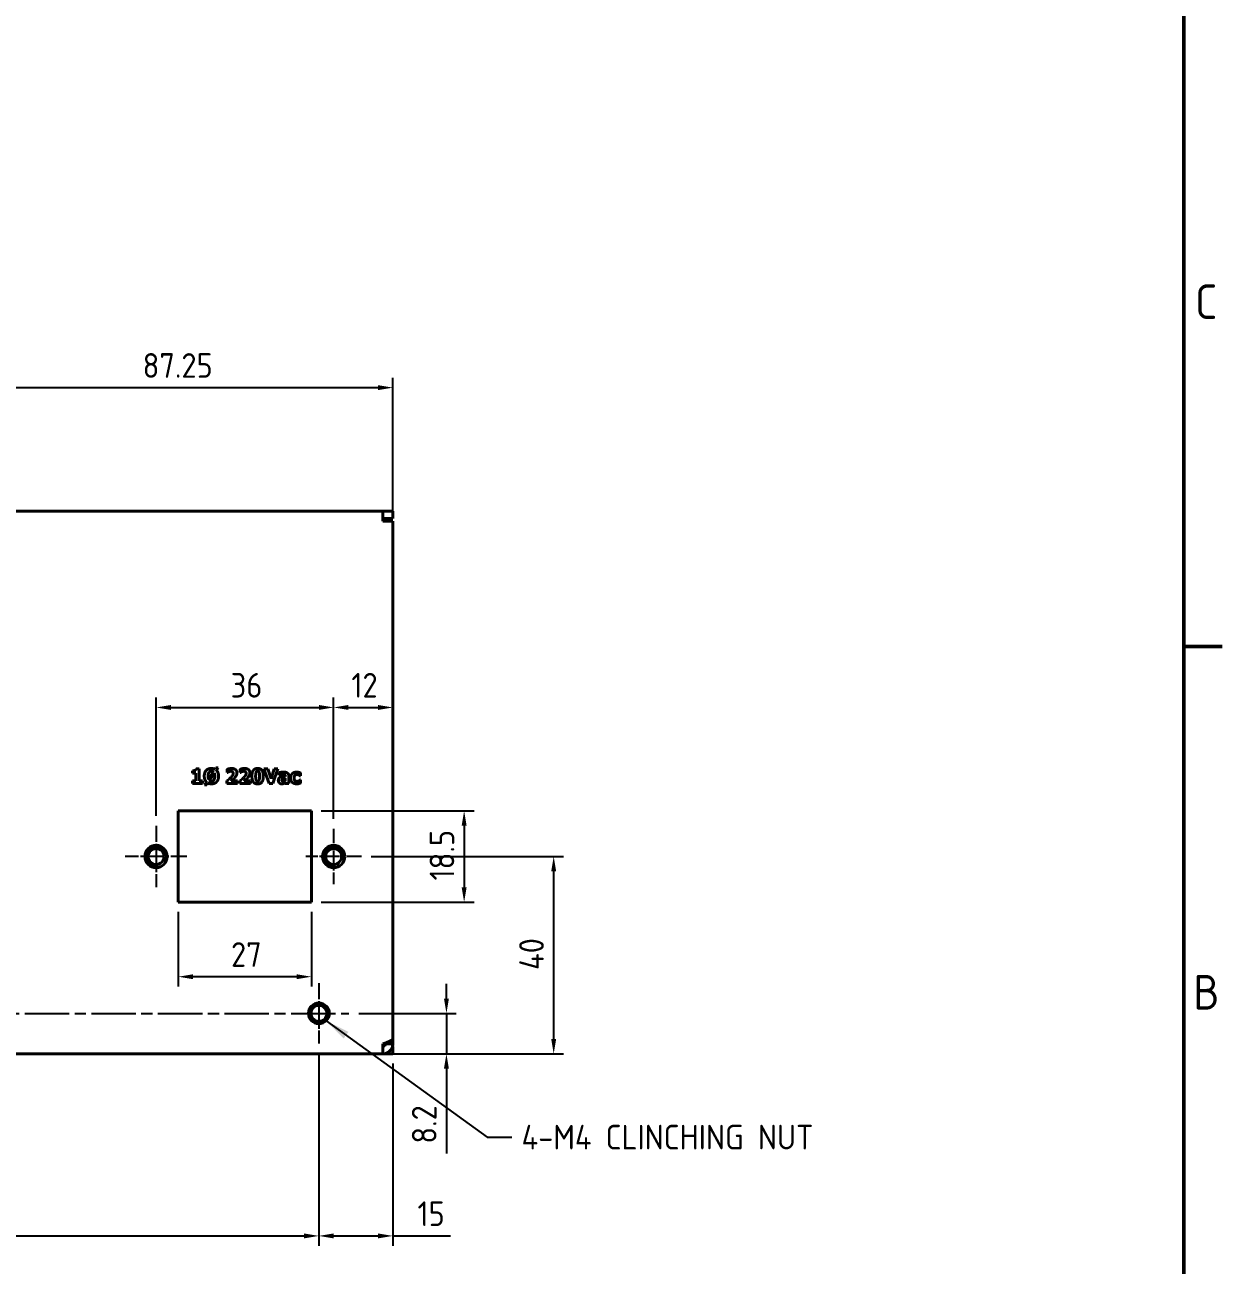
# Model space of a CAD drawing. Header units: millimetres. Extents: x 0 to 1188, y 0 to 840.
# Drawn here: x 933 to 1175.8, y 154.6 to 406.1 of the extents above; entities that cross this region are included whole.
import ezdxf

# ---------------------------------------------------------------- set-up
doc = ezdxf.new("R2010")
doc.units = ezdxf.units.MM
doc.header["$LTSCALE"] = 2
doc.linetypes.add('CHAIN', pattern=[0.35429999999999995, 0.2362, -0.0295, 0.0591, -0.0295])
doc.layers.get('0').update_dxf_attribs({"color": 3, "lineweight": 25})
for name, color, linetype, lineweight in [('가시적인 것(ISO)', 3, 'Continuous', 40), ('가시적인 좁은 것(ISO)', 3, 'Continuous', 35), ('경계(ISO)', 7, 'Continuous', 50), ('기호(ISO)', 5, 'Continuous', 25), ('중심 표식(ISO)', 1, 'Continuous', 25), ('중심선(ISO)', 1, 'Continuous', 25), ('치수(ISO)', 2, 'Continuous', 25)]:
    doc.layers.add(name, color=color, linetype=linetype, lineweight=lineweight)
doc.styles.add('문자 텍스트_PSTEK_POSCO', font='isocp.shx')
doc.styles.add('치수 텍스트_PSTEK_POSCO', font='isocp.shx')
doc.dimstyles.new('치수_PSTEK_POSCO', dxfattribs={"dimscale": 2, "dimtxt": 2.5, "dimasz": 1.5, "dimexe": 1, "dimexo": 1, "dimgap": 1, "dimtad": 1, "dimrnd": 1e-08, "dimdsep": 46, "dimtxsty": '치수 텍스트_PSTEK_POSCO', "dimcen": 0.09, "dimdle": 10, "dimclrd": 7, "dimclre": 7, "dimclrt": 2, "dimadec": 1, "dimazin": 2, "dimtfac": 1, "dimtmove": 0, "dimatfit": 3, "dimfxl": 0, "dimtolj": 1, "dimlwd": -1, "dimlwe": -1, "dimarcsym": 0})
doc.dimstyles.new('치수_PSTEK_POSCO$7', dxfattribs={"dimscale": 2, "dimtxt": 2.5, "dimasz": 2.5, "dimexe": 1, "dimexo": 1, "dimgap": 1, "dimtad": 1, "dimrnd": 1e-08, "dimdsep": 46, "dimtxsty": '치수 텍스트_PSTEK_POSCO', "dimcen": 0.09, "dimdle": 10, "dimclrd": 7, "dimclre": 7, "dimclrt": 2, "dimadec": 1, "dimazin": 2, "dimtfac": 1, "dimtmove": 0, "dimatfit": 3, "dimfxl": 0, "dimtolj": 1, "dimlwd": -1, "dimlwe": -1, "dimarcsym": 0})

# ---------------------------------------------------------------- blocks, each defined once
blk = doc.blocks.new('경계 Default Border')
at = {"layer": '경계(ISO)'}
blk.add_line((584.0000152587891, 140), (587.9000091552734, 140), dxfattribs=at)
at = {"layer": '경계(ISO)', "flags": 128}
blk.add_lwpolyline([(10, 10), (10, 410), (584.0000152587891, 410), (584.0000152587891, 10), (10, 10)], dxfattribs=at)
at = {"layer": '경계(ISO)', "color": 2, "char_height": 3.499999940395355, "attachment_point": 7, "style": '문자 텍스트_PSTEK_POSCO'}
for s, insert in [('C', (585.1519627901149, 173.2166269677691)), ('B', (584.9579818578792, 103.2166269677691))]:
    blk.add_mtext(s, dxfattribs=dict(at, insert=insert))
blk = doc.blocks.new('*D26')
at = {"layer": 'Defpoints', "color": 0, "transparency": 16777216}
for p in [(998.7466861121898, 205.653923367834), (1007.646686112033, 197.453923367834), (1018.511217191822, 197.453923367834)]:
    blk.add_point(p, dxfattribs=at)
at = {"layer": '치수(ISO)', "color": 7, "transparency": 16777216}
for p, q in [((1018.511217191822, 208.653923367834), (1018.511217191822, 211.653923367834)), ((1000.74668611219, 205.653923367834), (1020.511217191822, 205.653923367834)), ((1018.511217191822, 205.653923367834), (1018.511217191822, 197.453923367834)), ((1009.646686112033, 197.453923367834), (1020.511217191822, 197.453923367834)), ((1018.511217191822, 194.453923367834), (1018.511217191822, 177.2401856013548))]:
    blk.add_line(p, q, dxfattribs=at)
for points in [[(1018.011217191822, 208.653923367834), (1019.011217191822, 208.653923367834), (1018.511217191822, 205.653923367834)], [(1018.011217191822, 194.453923367834), (1019.011217191822, 194.453923367834), (1018.511217191822, 197.453923367834)]]:
    blk.add_solid(points, dxfattribs=at)
at = {"layer": '치수(ISO)', "color": 2, "transparency": 16777216, "insert": (1014.010725065838, 179.2401856013549), "char_height": 5, "attachment_point": 4, "rotation": 90, "style": '치수 텍스트_PSTEK_POSCO'}
blk.add_mtext('\\A1;8.2', dxfattribs=at)
blk = doc.blocks.new('*D30')
at = {"layer": 'Defpoints', "color": 0, "transparency": 16777216}
for p in [(776.6466861121893, 200.0329233678339), (992.6466861121899, 199.553923367834), (992.6466861121899, 160.5359756605453)]:
    blk.add_point(p, dxfattribs=at)
at = {"layer": '치수(ISO)', "color": 7, "transparency": 16777216}
for p, q in [((776.6466861121893, 198.0329233678339), (776.6466861121893, 158.5359756605453)), ((992.6466861121899, 197.553923367834), (992.6466861121899, 158.5359756605453)), ((779.6466861121893, 160.5359756605453), (989.6466861121899, 160.5359756605453))]:
    blk.add_line(p, q, dxfattribs=at)
for points in [[(779.6466861121893, 161.0359756605453), (779.6466861121893, 160.0359756605453), (776.6466861121893, 160.5359756605453)], [(989.6466861121899, 161.0359756605453), (989.6466861121899, 160.0359756605453), (992.6466861121899, 160.5359756605453)]]:
    blk.add_solid(points, dxfattribs=at)
at = {"layer": '치수(ISO)', "color": 2, "transparency": 16777216, "insert": (894.2952173934816, 165.0364677865296), "char_height": 5, "attachment_point": 4, "style": '치수 텍스트_PSTEK_POSCO'}
blk.add_mtext('\\A1;216', dxfattribs=at)
blk = doc.blocks.new('*D55')
at = {"layer": 'Defpoints', "color": 0, "transparency": 16777216}
for p in [(992.6466861121899, 199.553923367834), (1007.646686112033, 197.453923367834), (1007.646686112033, 160.5359756605454)]:
    blk.add_point(p, dxfattribs=at)
at = {"layer": '치수(ISO)', "color": 7, "transparency": 16777216}
for p, q in [((992.6466861121899, 197.553923367834), (992.6466861121899, 158.5359756605454)), ((1007.646686112033, 195.453923367834), (1007.646686112033, 158.5359756605454)), ((995.6466861121899, 160.5359756605454), (1004.646686112033, 160.5359756605454)), ((1007.646686112033, 160.5359756605454), (1019.353792893219, 160.5359756605454))]:
    blk.add_line(p, q, dxfattribs=at)
for points in [[(995.6466861121899, 161.0359756605454), (995.6466861121899, 160.0359756605454), (992.6466861121899, 160.5359756605454)], [(1004.646686112033, 161.0359756605454), (1004.646686112033, 160.0359756605454), (1007.646686112033, 160.5359756605454)]]:
    blk.add_solid(points, dxfattribs=at)
at = {"layer": '치수(ISO)', "color": 2, "transparency": 16777216, "insert": (1012.646686112033, 165.0359756605454), "char_height": 5, "attachment_point": 4, "style": '치수 텍스트_PSTEK_POSCO'}
blk.add_mtext('\\A1;15', dxfattribs=at)
blk = doc.blocks.new('*D56')
at = {"layer": 'Defpoints', "color": 0, "transparency": 16777216}
for p in [(1001.267686112193, 237.453923367834), (1040.260214485064, 237.453923367834), (1005.646686112189, 197.453923367834)]:
    blk.add_point(p, dxfattribs=at)
at = {"layer": '치수(ISO)', "color": 7, "transparency": 16777216}
for p, q in [((1003.267686112193, 237.453923367834), (1042.260214485064, 237.453923367834)), ((1040.260214485064, 200.453923367834), (1040.260214485064, 234.453923367834)), ((1007.646686112189, 197.453923367834), (1042.260214485064, 197.453923367834))]:
    blk.add_line(p, q, dxfattribs=at)
for points in [[(1039.760214485064, 234.453923367834), (1040.760214485064, 234.453923367834), (1040.260214485064, 237.453923367834)], [(1039.760214485064, 200.453923367834), (1040.760214485064, 200.453923367834), (1040.260214485064, 197.453923367834)]]:
    blk.add_solid(points, dxfattribs=at)
at = {"layer": '치수(ISO)', "color": 2, "transparency": 16777216, "insert": (1035.760214485064, 214.451954863897), "char_height": 5, "attachment_point": 4, "rotation": 90, "style": '치수 텍스트_PSTEK_POSCO'}
blk.add_mtext('\\A1;40', dxfattribs=at)
blk = doc.blocks.new('*D57')
at = {"layer": 'Defpoints', "color": 0, "transparency": 16777216}
for p in [(995.646686112193, 267.6692047243051), (959.6466861121968, 243.703923367834), (995.646686112193, 243.0749233678341)]:
    blk.add_point(p, dxfattribs=at)
at = {"layer": '치수(ISO)', "color": 7, "transparency": 16777216}
for p, q in [((959.6466861121968, 245.703923367834), (959.6466861121968, 269.6692047243051)), ((995.646686112193, 245.0749233678341), (995.646686112193, 269.6692047243051)), ((962.6466861121968, 267.6692047243051), (992.646686112193, 267.6692047243051))]:
    blk.add_line(p, q, dxfattribs=at)
for points in [[(962.6466861121968, 268.1692047243051), (962.6466861121968, 267.1692047243051), (959.6466861121968, 267.6692047243051)], [(992.646686112193, 268.1692047243051), (992.646686112193, 267.1692047243051), (995.646686112193, 267.6692047243051)]]:
    blk.add_solid(points, dxfattribs=at)
at = {"layer": '치수(ISO)', "color": 2, "transparency": 16777216, "insert": (974.7726703641633, 272.1692047243051), "char_height": 5, "attachment_point": 4, "style": '치수 텍스트_PSTEK_POSCO'}
blk.add_mtext('\\A1;36', dxfattribs=at)
blk = doc.blocks.new('*D58')
at = {"layer": 'Defpoints', "color": 0, "transparency": 16777216}
for p in [(1007.64668611219, 267.6692047243049), (1007.64668611219, 267.6692047243051), (995.646686112193, 243.0749233678341)]:
    blk.add_point(p, dxfattribs=at)
at = {"layer": '치수(ISO)', "color": 7, "transparency": 16777216}
for p, q in [((995.646686112193, 245.0749233678341), (995.646686112193, 269.6692047243051)), ((998.646686112193, 267.6692047243051), (1004.64668611219, 267.6692047243051))]:
    blk.add_line(p, q, dxfattribs=at)
for points in [[(998.646686112193, 268.1692047243051), (998.646686112193, 267.1692047243051), (995.646686112193, 267.6692047243051)], [(1004.64668611219, 268.1692047243051), (1004.64668611219, 267.1692047243051), (1007.64668611219, 267.6692047243051)]]:
    blk.add_solid(points, dxfattribs=at)
at = {"layer": '치수(ISO)', "color": 2, "transparency": 16777216, "insert": (999.246538474396, 272.1696968502893), "char_height": 5, "attachment_point": 4, "style": '치수 텍스트_PSTEK_POSCO'}
blk.add_mtext('\\A1;12', dxfattribs=at)
blk = doc.blocks.new('*D59')
at = {"layer": 'Defpoints', "color": 0, "transparency": 16777216}
for p in [(964.1466861121935, 228.203923367834), (991.1466861121936, 228.203923367834), (964.1466861121935, 213.0798825972785)]:
    blk.add_point(p, dxfattribs=at)
at = {"layer": '치수(ISO)', "color": 7, "transparency": 16777216}
for p, q in [((964.1466861121935, 226.203923367834), (964.1466861121935, 211.0798825972785)), ((991.1466861121936, 226.203923367834), (991.1466861121936, 211.0798825972785)), ((988.1466861121936, 213.0798825972785), (967.1466861121935, 213.0798825972785))]:
    blk.add_line(p, q, dxfattribs=at)
for points in [[(967.1466861121935, 213.5798825972785), (967.1466861121935, 212.5798825972785), (964.1466861121935, 213.0798825972785)], [(988.1466861121936, 213.5798825972785), (988.1466861121936, 212.5798825972785), (991.1466861121936, 213.0798825972785)]]:
    blk.add_solid(points, dxfattribs=at)
at = {"layer": '치수(ISO)', "color": 2, "transparency": 16777216, "insert": (974.833201860225, 217.5803747232628), "char_height": 5, "attachment_point": 4, "style": '치수 텍스트_PSTEK_POSCO'}
blk.add_mtext('\\A1;27', dxfattribs=at)
blk = doc.blocks.new('*D60')
at = {"layer": 'Defpoints', "color": 0, "transparency": 16777216}
for p in [(991.1466861121936, 246.7039233678341), (991.1466861121936, 228.203923367834), (1022.10540884798, 228.203923367834)]:
    blk.add_point(p, dxfattribs=at)
at = {"layer": '치수(ISO)', "color": 7, "transparency": 16777216}
for p, q in [((993.1466861121936, 246.7039233678341), (1024.10540884798, 246.7039233678341)), ((1022.10540884798, 243.7039233678341), (1022.10540884798, 231.203923367834)), ((993.1466861121936, 228.203923367834), (1024.10540884798, 228.203923367834))]:
    blk.add_line(p, q, dxfattribs=at)
for points in [[(1021.60540884798, 243.7039233678341), (1022.60540884798, 243.7039233678341), (1022.10540884798, 246.7039233678341)], [(1021.60540884798, 231.203923367834), (1022.60540884798, 231.203923367834), (1022.10540884798, 228.203923367834)]]:
    blk.add_solid(points, dxfattribs=at)
at = {"layer": '치수(ISO)', "color": 2, "transparency": 16777216, "insert": (1017.60540884798, 232.6003699772407), "char_height": 5, "attachment_point": 4, "rotation": 90, "style": '치수 텍스트_PSTEK_POSCO'}
blk.add_mtext('\\A1;18.5', dxfattribs=at)
blk = doc.blocks.new('*D62')
at = {"layer": 'Defpoints', "color": 0, "transparency": 16777216}
for p in [(1007.646686112191, 332.5062312675062), (1007.646686112191, 305.453923367834), (920.3966861121897, 294.4539233678344)]:
    blk.add_point(p, dxfattribs=at)
at = {"layer": '치수(ISO)', "color": 7, "transparency": 16777216}
for p, q in [((920.3966861121897, 296.4539233678344), (920.3966861121897, 334.5062312675062)), ((1007.646686112191, 307.453923367834), (1007.646686112191, 334.5062312675062)), ((923.3966861121897, 332.5062312675062), (1004.646686112191, 332.5062312675062))]:
    blk.add_line(p, q, dxfattribs=at)
for points in [[(923.3966861121897, 333.0062312675062), (923.3966861121897, 332.0062312675062), (920.3966861121897, 332.5062312675062)], [(1004.646686112191, 333.0062312675062), (1004.646686112191, 332.0062312675062), (1007.646686112191, 332.5062312675062)]]:
    blk.add_solid(points, dxfattribs=at)
at = {"layer": '치수(ISO)', "color": 2, "transparency": 16777216, "insert": (956.918132721598, 337.0067233934905), "char_height": 5, "attachment_point": 4, "style": '치수 텍스트_PSTEK_POSCO'}
blk.add_mtext('\\A1;87.25', dxfattribs=at)

msp = doc.modelspace()

# ---------------------------------------------------------------- linework, layer by layer
at = {"layer": '가시적인 것(ISO)'}
for p, q in [((763.6466861121892, 307.4539233678341), (1005.646686112189, 307.4539233678341)), ((1005.646686112189, 307.453923367834), (1005.64668611219, 305.4539233678341)), ((1005.646686112189, 307.4539233678341), (1007.646686112189, 307.4539233678341)), ((1007.646686112189, 307.4539233678341), (1007.646686112189, 305.9539233678341)), ((1007.646686112189, 305.9539233678341), (1005.646686112189, 305.9539233678341)), ((1007.646686112191, 305.4539233678341), (1005.64668611219, 305.4539233678341)), ((1007.646686112191, 305.453923367834), (1007.646686112188, 200.5145835396138)), ((967.0405272947835, 254.355057624826), (967.0405272947835, 254.8437124254428)), ((967.6726180816511, 254.355057624826), (967.0405272947835, 254.355057624826)), ((967.6726180816511, 252.7675373024243), (967.6726180816511, 254.355057624826)), ((967.7479827523929, 255.2521403184956), (968.4043847233705, 255.2521403184956)), ((968.4043847233705, 255.2521403184956), (968.4043847233705, 252.7675373024243)), ((971.2342065538078, 254.6273428868612), (970.2690525446294, 253.1516540113669)), ((970.4829909648001, 252.8672131572765), (971.4530072108005, 254.3453331511819)), ((971.5745631313519, 255.1427399899993), (971.7812081962893, 255.4539231466109)), ((971.7812081962893, 255.4539231466109), (972.2042227998082, 255.4539231466109)), ((972.2042227998082, 255.4539231466109), (971.8614351038532, 254.9360949250619)), ((974.0372860817239, 254.4620268349113), (974.0372860817239, 255.115997687478)), ((974.0956329235885, 254.4620268349113), (974.0372860817239, 254.4620268349113)), ((976.6653250840457, 254.4620268349113), (976.6653250840457, 255.115997687478)), ((976.7236719259106, 254.4620268349113), (976.6653250840457, 254.4620268349113)), ((981.5129751956368, 255.2448469632625), (982.2933642055771, 255.2448469632625)), ((982.5437694019129, 252.2448468440532), (981.5129751956368, 255.2448469632625)), ((982.2933642055771, 255.2448469632625), (982.9473350581438, 253.2100008532316)), ((982.9473350581438, 253.2100008532316), (983.5988747922994, 255.2448469632625)), ((984.3598148549513, 255.2448469632625), (983.3290206486753, 252.2448468440532)), ((983.5988747922994, 255.2448469632625), (984.3598148549513, 255.2448469632625)), ((984.6175134065203, 253.9125940740188), (984.6175134065203, 254.4595957165002)), ((988.9084374019858, 254.3866621641694), (988.9084374019858, 253.7837447982343)), ((967.0405272947835, 252.7675373024243), (967.6726180816511, 252.7675373024243)), ((967.0405272947835, 252.2448468440532), (967.0405272947835, 252.7675373024243)), ((969.0218887997719, 252.2448468440532), (967.0405272947835, 252.2448468440532)), ((968.4043847233705, 252.7675373024243), (969.0218887997719, 252.7675373024243)), ((969.0218887997719, 252.7675373024243), (969.0218887997719, 252.2448468440532)), ((969.4862324162783, 251.9895794108952), (969.8606246515767, 252.5560300006649)), ((969.9019536645642, 251.9895794108952), (969.4862324162783, 251.9895794108952)), ((970.1426343872561, 252.3518160541385), (969.9019536645642, 251.9895794108952)), ((973.964352529393, 252.2448468440532), (973.964352529393, 252.73350164467)), ((976.1693769281959, 252.2448468440532), (973.964352529393, 252.2448468440532)), ((974.897901999228, 252.8112974338229), (976.1693769281959, 252.8112974338229)), ((976.1693769281959, 252.8112974338229), (976.1693769281959, 252.2448468440532)), ((976.592391531715, 252.2448468440532), (976.592391531715, 252.73350164467)), ((978.7974159305179, 252.2448468440532), (976.592391531715, 252.2448468440532)), ((977.5259410015499, 252.8112974338229), (978.7974159305179, 252.8112974338229)), ((978.7974159305179, 252.8112974338229), (978.7974159305179, 252.2448468440532)), ((983.3290206486753, 252.2448468440532), (982.5437694019129, 252.2448468440532)), ((984.678291366796, 253.9125940740188), (984.6175134065203, 253.9125940740188)), ((985.8452282040898, 253.3048144712617), (985.8452282040898, 252.8356086179332)), ((985.8452282040898, 252.2448468440532), (985.8452282040898, 252.485527566745)), ((986.5453903064661, 252.2448468440532), (985.8452282040898, 252.2448468440532)), ((985.8500904409118, 253.7302601931917), (985.8500904409118, 253.7424157852468)), ((986.5453903064661, 253.7837447982343), (986.5453903064661, 252.2448468440532)), ((988.9084374019858, 253.7837447982343), (988.8184860207778, 253.7837447982343)), ((988.8184860207778, 252.9644578937177), (988.9084374019858, 252.9644578937177)), ((988.9084374019858, 252.9644578937177), (988.9084374019858, 252.3591094093715)), ((964.1466861121935, 228.203923367834), (964.1466861121935, 246.7039233678341)), ((964.1466861121935, 246.7039233678341), (991.1466861121936, 246.7039233678341)), ((991.1466861121936, 246.7039233678341), (991.1466861121936, 228.203923367834)), ((991.1466861121936, 228.203923367834), (964.1466861121935, 228.203923367834)), ((1005.64668611219, 199.4539233678341), (1005.646686112189, 197.453923367834)), ((1006.146686112189, 199.453923367834), (1006.146686112189, 199.6245424851905)), ((1006.146686112189, 199.453923367834), (1006.321923349307, 199.453923367834)), ((1006.321923349307, 199.453923367834), (1007.646686112189, 199.453923367834)), ((1007.583177785136, 198.953923367834), (1007.646686112033, 198.953923367834)), ((1007.646686112189, 199.453923367834), (1007.646686112189, 200.5145835396138)), ((1007.646686112033, 198.953923367834), (1007.646686112033, 197.453923367834)), ((1005.646686112189, 197.453923367834), (763.6466861121892, 197.453923367834)), ((1007.646686112033, 197.453923367834), (1005.646686112033, 197.453923367834))]:
    msp.add_line(p, q, dxfattribs=at)
for centre, radius in [((959.6466861121969, 237.453923367834), 2.25), ((959.6466861121933, 237.453923367834), 1.621), ((995.6466861121969, 237.453923367834), 2.25), ((995.6466861121932, 237.453923367834), 1.621), ((992.6466861121899, 205.653923367834), 2.1), ((992.6466861121894, 205.6539233678339), 1.621)]:
    msp.add_circle(centre, radius, dxfattribs=at)
for points, degree in [([(967.0405272947835, 254.8437124254428), (967.1791010442122, 254.8437124254428), (967.4538174246584, 254.8801792016082), (967.5364754506334, 254.9190770961847)], 2), ([(967.5364754506334, 254.9190770961847), (967.6312890686634, 254.9676994644052), (967.7382582787487, 255.1305843979441), (967.7479827523929, 255.2521403184956)], 2), ([(969.4108677455364, 253.7448469036578), (969.4108677455364, 254.4668890717333), (970.1839634002436, 255.3080560419492), (970.8622454369206, 255.3080560419492)], 2), ([(970.1742389265994, 253.7448469036578), (970.1742389265994, 254.014701047282), (970.2909326103288, 254.4036799930466), (970.3881773467699, 254.522804795187)], 2), ([(970.3881773467699, 254.522804795187), (970.4927154384441, 254.6516540709715), (970.7236716874918, 254.7513299258237), (970.8646765553316, 254.7513299258237)], 2), ([(970.8622454369206, 255.3080560419492), (971.0567349098028, 255.3080560419492), (971.4141093162241, 255.2253980159742), (971.5745631313519, 255.1427399899993)], 2), ([(970.8646765553316, 254.7513299258237), (970.9594901733617, 254.7513299258237), (971.156410764655, 254.690551965548), (971.2342065538078, 254.6273428868612)], 2), ([(971.4530072108005, 254.3453331511819), (971.4991984606099, 254.2432261779187), (971.5526830656527, 253.9101629556078), (971.5526830656527, 253.7448469036578)], 2), ([(971.8614351038532, 254.9360949250619), (972.0802357608459, 254.7270187417134), (972.3160542467156, 254.1241013757783), (972.3160542467156, 253.7448469036578)], 2), ([(974.0372860817239, 255.115997687478), (974.1637042390973, 255.1767756477537), (974.7034125263457, 255.3031938051272), (974.9538177226816, 255.3031938051272)], 2), ([(974.380073777679, 254.6297740052723), (974.2779668044158, 254.5835827554627), (974.132099699754, 254.4863380190216), (974.0956329235885, 254.4620268349113)], 2), ([(974.8030883811978, 254.7294498601244), (974.6888258158795, 254.7294498601244), (974.4846118693532, 254.6735341366708), (974.380073777679, 254.6297740052723)], 2), ([(975.2771564713485, 254.2967107829614), (975.2771564713485, 254.5057869663098), (975.0267512750124, 254.7294498601244), (974.8030883811978, 254.7294498601244)], 2), ([(974.8590041046515, 253.5284773650763), (975.0802358800552, 253.759433614124), (975.2771564713485, 254.1119457837232), (975.2771564713485, 254.2967107829614)], 2), ([(974.9538177226816, 255.3031938051272), (975.4886637731079, 255.3031938051272), (976.0380965340004, 254.8266945965656), (976.0380965340004, 254.3963866378135)], 2), ([(976.0380965340004, 254.3963866378135), (976.0380965340004, 254.1313947310114), (975.7876913376645, 253.6208598646954), (975.498388246752, 253.329125655372)], 2), ([(976.6653250840457, 255.115997687478), (976.7917432414192, 255.1767756477537), (977.3314515286677, 255.3031938051272), (977.5818567250036, 255.3031938051272)], 2), ([(977.0081127800008, 254.6297740052723), (976.9060058067375, 254.5835827554627), (976.7601387020759, 254.4863380190216), (976.7236719259106, 254.4620268349113)], 2), ([(977.4311273835199, 254.7294498601244), (977.3168648182015, 254.7294498601244), (977.112650871675, 254.6735341366708), (977.0081127800008, 254.6297740052723)], 2), ([(977.9051954736703, 254.2967107829614), (977.9051954736703, 254.5057869663098), (977.6547902773345, 254.7294498601244), (977.4311273835199, 254.7294498601244)], 2), ([(977.4870431069735, 253.5284773650763), (977.708274882377, 253.759433614124), (977.9051954736703, 254.1119457837232), (977.9051954736703, 254.2967107829614)], 2), ([(977.5818567250036, 255.3031938051272), (978.1167027754299, 255.3031938051272), (978.6661355363224, 254.8266945965656), (978.6661355363224, 254.3963866378135)], 2), ([(978.6661355363224, 254.3963866378135), (978.6661355363224, 254.1313947310114), (978.4157303399865, 253.6208598646954), (978.1264272490739, 253.329125655372)], 2), ([(979.0745634293751, 253.7448469036578), (979.0745634293751, 254.1435503230665), (979.1985504683375, 254.7075697944252), (979.3395553361772, 254.9117837409516)], 2), ([(979.3395553361772, 254.9117837409516), (979.4805602040169, 255.1111354506559), (979.9254548732351, 255.3056249235382), (980.2317757930247, 255.3056249235382)], 2), ([(979.830641255205, 253.7424157852468), (979.830641255205, 254.3015730197834), (980.0154062544432, 254.7513299258237), (980.2317757930247, 254.7513299258237)], 2), ([(980.2317757930247, 255.3056249235382), (980.5551145416915, 255.3056249235382), (980.9878536188546, 255.1014109770118), (981.1264273682833, 254.8996281488965)], 2), ([(980.2317757930247, 254.7513299258237), (980.4481453316064, 254.7513299258237), (980.6304792124333, 254.3015730197834), (980.6304792124333, 253.7448469036578)], 2), ([(981.1264273682833, 254.8996281488965), (981.2625699993009, 254.7027075576031), (981.3865570382633, 254.1216702573673), (981.3865570382633, 253.7448469036578)], 2), ([(984.6175134065203, 254.4595957165002), (984.7220514981946, 254.4887691374326), (985.188826233112, 254.5714271634076), (985.4270758373929, 254.5714271634076)], 2), ([(985.2957954431973, 254.0730478891467), (985.171808404235, 254.0730478891467), (984.8363140635129, 253.9830965079387), (984.6782913667961, 253.9125940740188)], 2), ([(985.8500904409118, 253.7424157852468), (985.8500904409118, 253.9296119028961), (985.5729429420546, 254.0730478891467), (985.2957954431973, 254.0730478891467)], 2), ([(985.4270758373929, 254.5714271634076), (986.0105442560398, 254.5714271634076), (986.5453903064661, 254.182448217643), (986.5453903064661, 253.7837447982343)], 2), ([(986.9027647128872, 253.3655924315374), (986.9027647128872, 253.6913622986152), (987.1069786594136, 254.1459814414776), (987.2844503034187, 254.2918485461393)], 2), ([(987.2844503034187, 254.2918485461393), (987.4521974737797, 254.432853413979), (987.9092477350531, 254.5689960449965), (988.157221812978, 254.5689960449965)], 2), ([(988.1912574707324, 254.0633234155026), (987.9214033271081, 254.0633234155026), (987.6248068809628, 253.6865000617931), (987.6248068809628, 253.3655924315374)], 2), ([(988.157221812978, 254.5689960449965), (988.3444179306273, 254.5689960449965), (988.7188101659256, 254.4814757821995), (988.9084374019858, 254.3866621641694)], 2), ([(988.580236416497, 253.9612164422394), (988.5024406273441, 254.0049765736379), (988.3103822728729, 254.0633234155026), (988.1912574707324, 254.0633234155026)], 2), ([(969.8606246515767, 252.5560300006649), (969.6466862314062, 252.7626750656023), (969.4108677455364, 253.3655924315374), (969.4108677455364, 253.7448469036578)], 2), ([(970.8622454369206, 252.1816377653664), (970.6653248456271, 252.1816377653664), (970.2957948471509, 252.2691580281635), (970.1426343872561, 252.3518160541385)], 2), ([(970.2690525446294, 253.1516540113669), (970.22286129482, 253.2659165766852), (970.1742389265994, 253.5625130228307), (970.1742389265994, 253.7448469036578)], 2), ([(970.8646765553316, 252.735932763081), (970.7577073452462, 252.735932763081), (970.5705112275971, 252.7991418417677), (970.4829909648001, 252.8672131572765)], 2), ([(971.9440931298283, 252.6143768425295), (971.7496036569459, 252.400438422359), (971.2050331328755, 252.1816377653664), (970.8622454369206, 252.1816377653664)], 2), ([(971.3460380007152, 252.9766134857728), (971.2560866195071, 252.8599198020434), (970.9983880679381, 252.735932763081), (970.8646765553316, 252.735932763081)], 2), ([(971.5526830656527, 253.7448469036578), (971.5526830656527, 253.4725616416226), (971.4408516187452, 253.1054627615573), (971.3460380007152, 252.9766134857728)], 2), ([(972.3160542467156, 253.7448469036578), (972.3160542467156, 253.4044903261139), (972.1288581290663, 252.821021907467), (971.9440931298283, 252.6143768425295)], 2), ([(973.964352529393, 252.73350164467), (974.2439311466613, 252.9571645384846), (974.6912569342905, 253.3510057210712), (974.8590041046515, 253.5284773650763)], 2), ([(975.498388246752, 253.329125655372), (975.3160543659249, 253.1492228929558), (974.9732666699698, 252.8696442756876), (974.897901999228, 252.8112974338229)], 2), ([(976.592391531715, 252.73350164467), (976.8719701489831, 252.9571645384846), (977.3192959366124, 253.3510057210712), (977.4870431069735, 253.5284773650763)], 2), ([(978.1264272490739, 253.329125655372), (977.9440933682469, 253.1492228929558), (977.6013056722918, 252.8696442756876), (977.5259410015499, 252.8112974338229)], 2), ([(979.3371242177661, 252.5803411847751), (979.1985504683375, 252.7772617760685), (979.0745634293751, 253.3558679578933), (979.0745634293751, 253.7448469036578)], 2), ([(980.2317757930247, 252.1816377653664), (979.9132992811801, 252.1816377653664), (979.475697967195, 252.3809894750708), (979.3371242177661, 252.5803411847751)], 2), ([(980.2317757930247, 252.735932763081), (980.0154062544432, 252.735932763081), (979.830641255205, 253.1929830243544), (979.830641255205, 253.7424157852468)], 2), ([(980.6304792124333, 253.7448469036578), (980.6304792124333, 253.1929830243544), (980.4457142131953, 252.735932763081), (980.2317757930247, 252.735932763081)], 2), ([(981.1239962498722, 252.5754789479531), (980.9878536188546, 252.3809894750708), (980.5478211864585, 252.1816377653664), (980.2317757930247, 252.1816377653664)], 2), ([(981.3865570382633, 253.7448469036578), (981.3865570382633, 253.3558679578933), (981.2625699993009, 252.7723995392464), (981.1239962498722, 252.5754789479531)], 2), ([(984.42788617046, 252.8939554597978), (984.42788617046, 253.1443606561338), (984.6296689985754, 253.4555438127455), (984.8192962346357, 253.5454951939535)], 2), ([(985.1256171544253, 252.1840688837775), (984.8241584714577, 252.1840688837775), (984.42788617046, 252.5876345400083), (984.42788617046, 252.8939554597978)], 2), ([(984.8192962346357, 253.5454951939535), (985.011354589107, 253.6378776935726), (985.5437695211222, 253.7108112459034), (985.8500904409118, 253.7302601931917)], 2), ([(985.5607873499994, 252.2788825018076), (985.4659737319694, 252.2326912519981), (985.2860709695533, 252.1840688837775), (985.1256171544253, 252.1840688837775)], 2), ([(985.1402038648915, 252.9523023016625), (985.1402038648915, 253.0592715117478), (985.2423108381547, 253.1905519059433), (985.3371244561847, 253.2221564452867)], 2), ([(985.4805604424355, 252.6751548028053), (985.3128132720745, 252.6751548028053), (985.1402038648915, 252.7942796049456), (985.1402038648915, 252.9523023016625)], 2), ([(985.3371244561847, 253.2221564452867), (985.4440936662701, 253.2610543398631), (985.6653254416738, 253.2877966423845), (985.8452282040898, 253.3048144712617)], 2), ([(985.8452282040898, 252.8356086179332), (985.7674324149368, 252.7602439471913), (985.5729429420546, 252.6751548028053), (985.4805604424355, 252.6751548028053)], 2), ([(985.8452282040898, 252.485527566745), (985.7722946517589, 252.4247496064693), (985.6580320864406, 252.3275048700282), (985.5607873499994, 252.2788825018076)], 2), ([(987.2601391193084, 252.4709408562788), (987.0923919489475, 252.6192390793516), (986.9027647128872, 253.0641337485698), (986.9027647128872, 253.3655924315374)], 2), ([(988.1766707602662, 252.1840688837775), (987.897092142998, 252.1840688837775), (987.4327485264915, 252.3250737516172), (987.2601391193084, 252.4709408562788)], 2), ([(987.6248068809628, 253.3655924315374), (987.6248068809628, 253.0252358539934), (987.9408522743963, 252.6897415132714), (988.2034130627875, 252.6897415132714)], 2), ([(988.6069787190182, 252.2424157256422), (988.504871745755, 252.2132423047098), (988.324968983339, 252.1840688837775), (988.1766707602662, 252.1840688837775)], 2), ([(988.2034130627875, 252.6897415132714), (988.337124575394, 252.6897415132714), (988.5364762850985, 252.7505194735471), (988.6094098374293, 252.7942796049456)], 2), ([(988.8184860207778, 253.7837447982343), (988.7747258893792, 253.8250738112218), (988.6531699688278, 253.9223185476629), (988.580236416497, 253.9612164422394)], 2), ([(988.9084374019858, 252.3591094093715), (988.8476594417101, 252.3323671068502), (988.6896367449933, 252.2642957913414), (988.6069787190182, 252.2424157256422)], 2), ([(988.6094098374293, 252.7942796049456), (988.679912271349, 252.8356086179332), (988.7820192446123, 252.9279911175522), (988.8184860207778, 252.9644578937177)], 2), ([(1005.646686112189, 198.953923367834), (1005.908485499988, 198.953923367834), (1006.146686112189, 199.1921239800348), (1006.146686112189, 199.453923367834)], 3)]:
    msp.add_open_spline(points, degree=degree, dxfattribs=at)
for points, knots in [([(1007.646686112188, 200.5145835396138), (1007.646686112188, 200.2495634876457), (1007.13826597184, 199.9845434356777), (1006.41324310366, 199.7195233837096), (1006.1710399397, 199.6309900450844), (1005.908914951947, 199.5424567064592), (1005.64668611219, 199.453923367834)], [0, 0, 0, 0, 1.177453067158803, 1.177453067158803, 1.177453067158803, 1.570796326794896, 1.570796326794896, 1.570796326794896, 1.570796326794896]), ([(1005.646686112189, 197.453923367834), (1006.431654823628, 197.453923367834), (1007.1930901345, 197.9623435081818), (1007.493951761419, 198.6873663763629), (1007.59445843666, 198.9295695403237), (1007.646686112189, 199.1916945280765), (1007.646686112189, 199.453923367834)], [0, 0, 0, 0, 1.177453067158671, 1.177453067158671, 1.177453067158671, 1.570796326794896, 1.570796326794896, 1.570796326794896, 1.570796326794896])]:
    msp.add_open_spline(points, degree=3, knots=knots, dxfattribs=at)
at = {"layer": '가시적인 좁은 것(ISO)'}
for centre, radius, end in [((959.6466861121933, 237.453923367834), 1.99999999999999, 279.9999999999986), ((995.6466861121932, 237.453923367834), 2.000000000000013, 279.9999999999984), ((992.6466861121894, 205.6539233678339), 2.000000000000011, 279.9999999999984)]:
    msp.add_arc(centre, radius, 10.00000000005027, end, dxfattribs=at)
at = {"layer": '중심 표식(ISO)', "linetype": 'CHAIN', "ltscale": 6.9449462890625}
for p, q in [((959.6466861121968, 243.703923367834), (959.6466861121968, 231.203923367834)), ((965.8966861121968, 237.453923367834), (953.3966861121968, 237.453923367834))]:
    msp.add_line(p, q, dxfattribs=at)
at = {"layer": '중심 표식(ISO)', "linetype": 'CHAIN', "ltscale": 6.245996952056885}
for p, q in [((995.646686112193, 243.0749233678341), (995.646686112193, 231.832923367834)), ((1001.267686112193, 237.453923367834), (990.0256861121931, 237.453923367834))]:
    msp.add_line(p, q, dxfattribs=at)
at = {"layer": '중심 표식(ISO)', "linetype": 'CHAIN', "ltscale": 6.778264999389648}
msp.add_line((992.6466861121899, 211.753923367834), (992.6466861121899, 199.553923367834), dxfattribs=at)
at = {"layer": '중심선(ISO)', "linetype": 'CHAIN', "ltscale": 19.05165100097656}
msp.add_line((771.0256861121893, 205.6539233678339), (998.7466861121898, 205.653923367834), dxfattribs=at)

# ---------------------------------------------------------------- block references
at = {"xscale": 2, "yscale": 2, "zscale": 2}
msp.add_blockref('경계 Default Border', (0, 0), dxfattribs=at)

# ---------------------------------------------------------------- texts
at = {"layer": '기호(ISO)', "color": 2, "insert": (1033.740592256159, 180.5586078809341), "char_height": 5, "width": 68.34922313690186, "attachment_point": 4, "style": '치수 텍스트_PSTEK_POSCO'}
msp.add_mtext('{\\fISOCP|b0|i0;\\H5.0000;4-M4 CLINCHING NUT}', dxfattribs=at)

# ---------------------------------------------------------------- dimensions: what is measured, and where the dimension line sits
at = {"layer": '치수(ISO)', "color": 7}
for base, p1, p2, angle, override, picture, middle in [((1007.646686112191, 332.5062312675062), (920.3966861121897, 294.4539233678344), (1007.646686112191, 305.453923367834), 180, {"dimdec": 2, "dimtp": 0, "dimtm": -0, "dimtdec": 2, "dimtofl": 0, "dimatfit": 1}, '*D62', (964.0216861121912, 332.5062312675062)), ((995.646686112193, 267.6692047243051), (959.6466861121968, 243.703923367834), (995.646686112193, 243.0749233678341), 180, {"dimdec": 2, "dimtp": 0, "dimtm": -0, "dimtdec": 2, "dimtofl": 0, "dimatfit": 1}, '*D57', (977.6466861121949, 267.6692047243051)), ((1007.64668611219, 267.6692047243051), (995.646686112193, 243.0749233678341), (1007.64668611219, 267.6692047243049), 180, {"dimdec": 2, "dimse2": 1, "dimtp": 0, "dimtm": -0, "dimtdec": 2, "dimtofl": 0, "dimatfit": 1}, '*D58', (1001.646686112191, 267.6692047243051)), ((1022.10540884798, 228.203923367834), (991.1466861121936, 246.7039233678341), (991.1466861121936, 228.203923367834), 90, {"dimdec": 2, "dimtp": 0, "dimtm": -0, "dimtdec": 2, "dimtofl": 0, "dimatfit": 1}, '*D60', (1022.10540884798, 237.453923367834)), ((1040.260214485064, 237.453923367834), (1005.646686112189, 197.453923367834), (1001.267686112193, 237.453923367834), 90, {"dimdec": 2, "dimtp": 0, "dimtm": -0, "dimtdec": 2, "dimtofl": 0, "dimatfit": 1}, '*D56', (1040.260214485064, 217.453923367834)), ((964.1466861121935, 213.0798825972785), (991.1466861121936, 228.203923367834), (964.1466861121935, 228.203923367834), 180, {"dimdec": 2, "dimtp": 0, "dimtm": -0, "dimtdec": 2, "dimtofl": 0, "dimatfit": 1}, '*D59', (977.6466861121935, 213.0798825972785)), ((1018.511217191822, 197.453923367834), (998.7466861121898, 205.653923367834), (1007.646686112033, 197.453923367834), 90, {"dimdec": 2, "dimtp": 0, "dimtm": -0, "dimtdec": 2, "dimtofl": 1, "dimatfit": 1}, '*D26', (1018.511217191822, 182.8903332391502)), ((992.6466861121899, 160.5359756605453), (776.6466861121893, 200.0329233678339), (992.6466861121899, 199.553923367834), 180, {"dimdec": 2, "dimtp": 0, "dimtm": -0, "dimtdec": 2, "dimtofl": 0, "dimatfit": 1}, '*D30', (898.4827173934816, 160.5359756605453)), ((1007.646686112033, 160.5359756605454), (992.6466861121899, 199.553923367834), (1007.646686112033, 197.453923367834), 180, {"dimdec": 2, "dimtp": 0, "dimtm": -0, "dimtdec": 2, "dimtofl": 0, "dimatfit": 2}, '*D55', (1015.000239502626, 160.5359756605454))]:
    dim = msp.add_linear_dim(base=base, p1=p1, p2=p2, angle=angle, dimstyle='치수_PSTEK_POSCO', override=override, dxfattribs=at)
    dim.commit()
    dim.dimension.update_dxf_attribs({"geometry": picture, "text_midpoint": middle, "dimtype": 160})

# ---------------------------------------------------------------- leaders
at = {"layer": '기호(ISO)', "color": 7, "annotation_type": 0, "has_hookline": 1, "hookline_direction": 0, "text_width": 66.74830302799819}
msp.add_leader([(994.1151606822721, 204.1527296971099), (1026.740592256159, 180.5586078809341), (1031.740592256159, 180.5586078809341)], dimstyle='치수_PSTEK_POSCO$7', override={"dimtad": 0}, dxfattribs=at)

doc.saveas('drawing.dxf')
